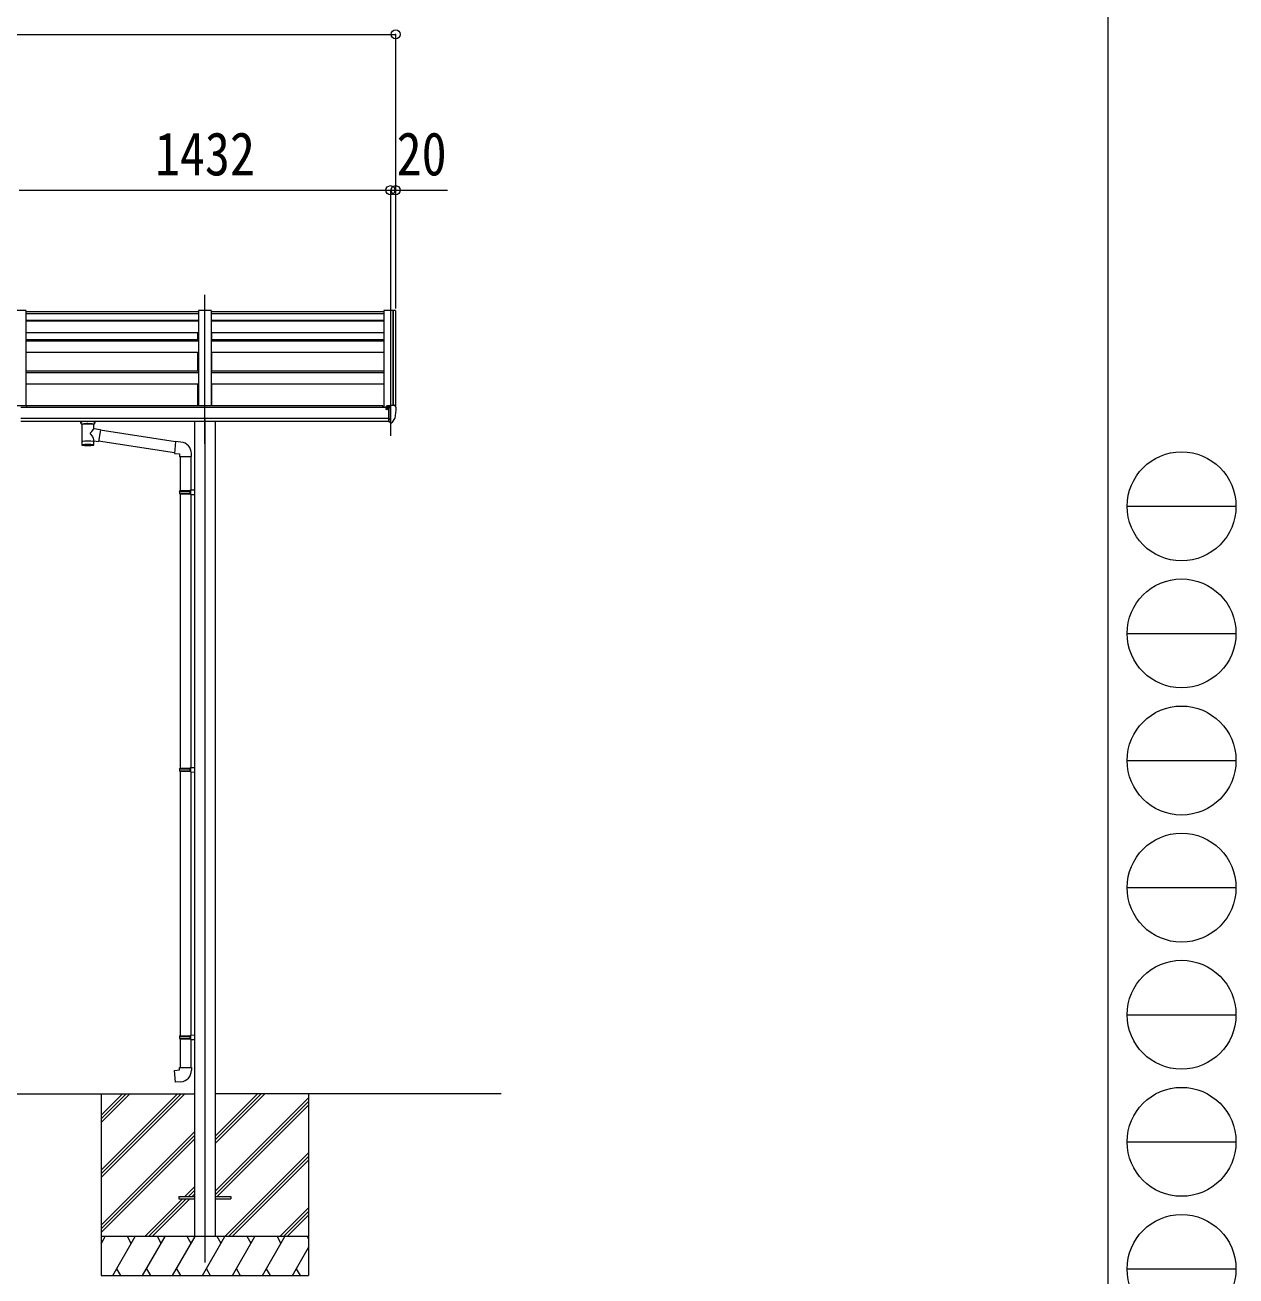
# Model space of a CAD drawing. Units: millimetres at full size. Extents: x -9783 to 9892, y -6828 to 6752.
# Drawn here: x 5221 to 9892, y -4230 to 592 of the extents above; entities that cross this region are included whole.
import ezdxf
from ezdxf.enums import TextEntityAlignment as Align

# ---------------------------------------------------------------- set-up
doc = ezdxf.new("R2010")
doc.units = ezdxf.units.MM
doc.header["$LTSCALE"] = 35
doc.header["$PDMODE"] = 32
doc.header["$PDSIZE"] = 35
for name, color, linetype, lineweight in [('0-0_0', 7, 'Continuous', 9), ('0-1_本体', 4, 'Continuous', 9), ('0-2_部品', 7, 'Continuous', 9), ('0-8_PARTS2', 2, 'Continuous', 9), ('0-A_寸法', 6, 'Continuous', 9), ('F-0_240', 7, 'Continuous', 9)]:
    doc.layers.add(name, color=color, linetype=linetype, lineweight=lineweight)
doc.styles.add('ＭＳ ゴシック', font='')
doc.styles.get('ＭＳ ゴシック').set_extended_font_data('MS Gothic')

msp = doc.modelspace()

# ---------------------------------------------------------------- linework, layer by layer
at = {"layer": '0-0_0'}
for p, q in [((4182.26, -3528.41), (5875.26, -3528.41)), ((5514.76, -3528.43), (5514.76, -4228.43)), ((5514.76, -3822.6), (5808.94, -3528.43)), ((5514.76, -3836.75), (5823.09, -3528.43)), ((5514.76, -3850.89), (5837.23, -3528.43)), ((5514.76, -3638.76), (5625.1, -3528.43)), ((5514.76, -3624.62), (5610.95, -3528.43)), ((5514.76, -3610.47), (5596.81, -3528.43)), ((7058.24, -3528.43), (5954.26, -3528.43)), ((5954.26, -3719.76), (6145.6, -3528.43)), ((5954.26, -3705.61), (6131.45, -3528.43)), ((5954.26, -3691.47), (6117.31, -3528.43)), ((5954.26, -3903.6), (6314.76, -3543.11)), ((5954.26, -3917.75), (6314.76, -3557.25)), ((6314.76, -3528.43), (6314.76, -4228.43)), ((5962.22, -3923.93), (6314.76, -3571.39)), ((5514.76, -4034.74), (5875.26, -3674.24)), ((5514.76, -4048.88), (5875.26, -3688.38)), ((5514.76, -4063.02), (5875.26, -3702.52)), ((5991.57, -4078.43), (6314.76, -3755.24)), ((6005.71, -4078.43), (6314.76, -3769.38)), ((6019.86, -4078.43), (6314.76, -3783.52)), ((5837.71, -3923.93), (5875.26, -3886.37)), ((5851.85, -3923.93), (5875.26, -3900.51)), ((5683.21, -4078.43), (5828.71, -3932.93)), ((5697.35, -4078.43), (5842.85, -3932.93)), ((5711.49, -4078.43), (5856.99, -3932.93)), ((5865.99, -3923.93), (5875.26, -3914.65)), ((6203.71, -4078.43), (6314.76, -3967.37)), ((6217.85, -4078.43), (6314.76, -3981.51)), ((6231.99, -4078.43), (6314.76, -3995.65)), ((6314.76, -4078.43), (5514.76, -4078.43)), ((5514.76, -4105.93), (5530.64, -4078.43)), ((5559.51, -4228.43), (5646.11, -4078.43)), ((5631.11, -4104.41), (5616.11, -4078.43)), ((5674.98, -4228.43), (5761.58, -4078.43)), ((5746.58, -4104.41), (5731.58, -4078.43)), ((5790.45, -4228.43), (5877.05, -4078.43)), ((5862.05, -4104.41), (5847.05, -4078.43)), ((5905.92, -4228.43), (5992.52, -4078.43)), ((5977.52, -4104.41), (5962.52, -4078.43)), ((6021.39, -4228.43), (6107.99, -4078.43)), ((6092.99, -4104.41), (6077.99, -4078.43)), ((6136.86, -4228.43), (6223.46, -4078.43)), ((6193.46, -4078.43), (6208.46, -4104.41)), ((6308.93, -4078.43), (6314.76, -4088.53)), ((6252.33, -4228.43), (6314.76, -4120.29)), ((5514.76, -4228.43), (6314.76, -4228.43)), ((5574.51, -4202.45), (5589.51, -4228.43)), ((5689.98, -4202.45), (5704.98, -4228.43)), ((5805.45, -4202.45), (5820.45, -4228.43)), ((5920.92, -4202.45), (5935.92, -4228.43)), ((6036.39, -4202.45), (6051.39, -4228.43)), ((6151.86, -4202.45), (6166.86, -4228.43)), ((6267.33, -4202.45), (6282.33, -4228.43))]:
    msp.add_line(p, q, dxfattribs=at)
at = {"layer": '0-1_本体'}
for p, q in [((5223.76, -508.36), (5173.76, -508.36)), ((5223.76, -508.36), (5223.76, -875.95)), ((5889.76, -513.49), (5223.76, -513.49)), ((5889.76, -520.56), (5223.76, -520.56)), ((5889.76, -508.36), (5889.76, -875.95)), ((5939.76, -508.36), (5889.76, -508.36)), ((5939.76, -508.36), (5939.76, -875.95)), ((6605.76, -513.49), (5939.76, -513.49)), ((6605.76, -520.56), (5939.76, -520.56)), ((6605.76, -507.76), (6605.76, -882.48)), ((6641.69, -507.97), (6641.06, -509.59)), ((6641.76, -507.85), (6641.76, -872.68)), ((6649.82, -508.18), (6641.98, -507.77)), ((6650.76, -509.07), (6650.77, -879.22)), ((5889.76, -546.87), (5223.76, -546.87)), ((5889.76, -549.43), (5223.76, -549.43)), ((6605.76, -546.87), (5939.76, -546.87)), ((6605.76, -549.43), (5939.76, -549.43)), ((5889.76, -594.17), (5223.76, -594.17)), ((5889.76, -621.15), (5223.76, -621.15)), ((5889.76, -626.1), (5223.76, -626.1)), ((5887.26, -621.15), (5887.26, -594.17)), ((6605.76, -594.17), (5939.76, -594.17)), ((6605.76, -621.15), (5939.76, -621.15)), ((6605.76, -626.1), (5939.76, -626.1)), ((5942.26, -621.15), (5942.26, -594.17)), ((5889.76, -670.29), (5223.76, -670.29)), ((5887.26, -742.06), (5887.26, -670.29)), ((6605.76, -670.29), (5939.76, -670.29)), ((5942.26, -742.06), (5942.26, -670.29)), ((5889.76, -742.06), (5223.76, -742.06)), ((5889.76, -748.86), (5223.76, -748.86)), ((6605.76, -742.06), (5939.76, -742.06)), ((6605.76, -748.86), (5939.76, -748.86)), ((5889.76, -792.41), (5223.76, -792.41)), ((5887.26, -875.95), (5887.26, -792.41)), ((6605.76, -792.41), (5939.76, -792.41)), ((5942.26, -875.95), (5942.26, -792.41)), ((5223.76, -875.95), (5173.76, -875.95)), ((6624.26, -882.48), (5205.27, -882.48)), ((6600.76, -875.95), (5228.76, -875.95)), ((5228.76, -882.48), (5228.76, -875.95)), ((6600.76, -882.48), (6600.76, -875.95)), ((5205.27, -923.88), (6624.26, -923.88)), ((6624.26, -935.73), (5205.27, -935.71)), ((5875.26, -936.02), (5875.26, -4078.43)), ((5954.26, -936.02), (5954.26, -4078.43))]:
    msp.add_line(p, q, dxfattribs=at)
msp.add_lwpolyline([(6641.06, -872.68), (6641.06, -507.76), (6605.76, -507.76)], dxfattribs=at)
msp.add_circle((6616.79, -887.59), 3, dxfattribs=at)
for centre, radius, start, end in [((6641.97, -508.07), 0.301, 87.13321, 158.93673), ((6649.76, -509.18), 1, 6.67014, 87)]:
    msp.add_arc(centre, radius, start, end, dxfattribs=at)
at = {"layer": '0-2_部品'}
for p, q in [((6614.26, -878.54), (6614.26, -882.5)), ((6629.26, -877.38), (6615.26, -877.44)), ((6618.76, -877.42), (6618.76, -875.52)), ((6619.26, -887.61), (6618.96, -887.61)), ((6619.79, -887.61), (6619.26, -887.61)), ((6619.59, -875.11), (6629.26, -874.39)), ((6624.26, -882.43), (6630.76, -882.03)), ((6629.26, -873.61), (6630.76, -873.61)), ((6629.26, -873.61), (6629.26, -879.78)), ((6630.76, -941.19), (6630.76, -872.69)), ((6645.85, -873.26), (6649.92, -879.07)), ((6652.76, -882.06), (6652.76, -882.69)), ((5436.76, -942), (5436.76, -935.88)), ((5440.86, -946.5), (5440.85, -1026.79)), ((5486.66, -964.07), (5486.66, -946.49)), ((5511.89, -967.98), (5486.66, -964.07)), ((5490.76, -942), (5490.76, -935.88)), ((6624.26, -937.99), (6629.76, -937.99)), ((6630.26, -938.99), (6629.76, -937.99)), ((6630.76, -938.99), (6630.26, -938.99)), ((6632.26, -941.1), (6630.76, -941.19)), ((6632.26, -941.1), (6635.97, -940.87)), ((6638.39, -939.38), (6648.13, -924)), ((5486.68, -1026.79), (5486.66, -1010.16)), ((5486.66, -1010.42), (5504.86, -1013.24)), ((5511.89, -967.98), (5504.86, -1013.24)), ((5797.56, -1056.87), (5505.14, -1011.5)), ((5801.22, -1014.93), (5511.57, -970)), ((5822.19, -1015.32), (5801.35, -1013.49)), ((5863.26, -1071.06), (5863.26, -1060.15)), ((5817.26, -1071.06), (5863.26, -1071.06)), ((5819.26, -1071.06), (5819.26, -1202.68)), ((5861.26, -1071.06), (5861.26, -1200.12)), ((5817.26, -1204.68), (5818.26, -1202.68)), ((5817.26, -1204.68), (5861.26, -1204.68)), ((5817.26, -1204.68), (5817.26, -1212.68)), ((5818.26, -1202.68), (5861.26, -1202.68)), ((5856.79, -1204.68), (5856.36, -1202.68)), ((5859.26, -1200.18), (5875.26, -1199.71)), ((5859.26, -1202.18), (5859.26, -1200.18)), ((5859.26, -1202.18), (5861.26, -1202.18)), ((5875.26, -1199.71), (5875.26, -1217.65)), ((5817.26, -1212.68), (5861.26, -1212.68)), ((5817.26, -1212.68), (5818.26, -1214.68)), ((5818.26, -1214.68), (5861.26, -1214.68)), ((5819.26, -1214.68), (5819.26, -2272.53)), ((5859.26, -1217.18), (5859.26, -1215.18)), ((5859.26, -1217.18), (5875.26, -1217.65)), ((5861.26, -1217.24), (5861.26, -2269.97)), ((5817.26, -2274.53), (5818.26, -2272.53)), ((5817.26, -2274.53), (5861.26, -2274.53)), ((5817.26, -2274.53), (5817.26, -2282.53)), ((5817.26, -2282.53), (5861.26, -2282.53)), ((5817.26, -2282.53), (5818.26, -2284.53)), ((5818.26, -2272.53), (5861.26, -2272.53)), ((5818.26, -2284.53), (5861.26, -2284.53)), ((5819.26, -2284.53), (5819.26, -3304.03)), ((5856.79, -2274.53), (5856.36, -2272.53)), ((5859.26, -2270.03), (5875.26, -2269.56)), ((5859.26, -2272.03), (5859.26, -2270.03)), ((5859.26, -2272.03), (5861.26, -2272.03)), ((5859.26, -2287.03), (5859.26, -2285.03)), ((5859.26, -2287.03), (5875.26, -2287.5)), ((5861.26, -2287.09), (5861.26, -3301.47)), ((5875.26, -2269.56), (5875.26, -2287.5)), ((5817.26, -3306.03), (5818.26, -3304.03)), ((5817.26, -3306.03), (5861.26, -3306.03)), ((5817.26, -3306.03), (5817.26, -3314.03)), ((5817.26, -3314.03), (5861.26, -3314.03)), ((5817.26, -3314.03), (5818.26, -3316.03)), ((5818.26, -3304.03), (5861.26, -3304.03)), ((5818.26, -3316.03), (5861.26, -3316.03)), ((5819.26, -3316.03), (5819.26, -3426.03)), ((5856.79, -3306.03), (5856.36, -3304.03)), ((5859.26, -3301.53), (5875.26, -3301.06)), ((5859.26, -3303.53), (5859.26, -3301.53)), ((5859.26, -3303.53), (5861.26, -3303.53)), ((5859.26, -3318.53), (5859.26, -3316.53)), ((5859.26, -3318.53), (5875.26, -3319)), ((5861.26, -3318.59), (5861.26, -3426.03)), ((5875.26, -3301.06), (5875.26, -3319)), ((5817.26, -3426.03), (5863.26, -3426.03)), ((5817.26, -3436.03), (5817.26, -3426.03)), ((5863.26, -3426.03), (5863.26, -3436.94))]:
    msp.add_line(p, q, dxfattribs=at)
at = {"layer": '0-2_部品', "color": 4}
for p, q in [((5814.76, -3923.92), (5875.26, -3923.92)), ((5814.76, -3923.92), (5814.76, -3932.92)), ((5814.76, -3932.92), (5875.26, -3932.92)), ((5954.26, -3923.92), (6014.76, -3923.92)), ((5954.26, -3932.92), (6014.76, -3932.92)), ((6014.76, -3923.92), (6014.76, -3932.92))]:
    msp.add_line(p, q, dxfattribs=at)
at = {"layer": '0-2_部品'}
for points in [[(6614.26, -885.99), (6614.26, -887.61), (6613.79, -887.61)], [(6618.96, -886.42), (6618.96, -887.61), (6614.26, -887.61)], [(6619.59, -875.11), (6619.42, -875.13), (6619.26, -875.16), (6619.12, -875.2), (6619, -875.25), (6618.9, -875.31), (6618.82, -875.38), (6618.78, -875.45), (6618.76, -875.52)], [(6624.26, -937.99), (6624.26, -879.78), (6629.26, -879.78)], [(6630.76, -872.69), (6642.76, -872.69), (6645.1, -872.84)], [(5436.8, -942.06), (5436.78, -941.7), (5437.03, -940.74), (5437.55, -939.86), (5438.35, -939.02), (5439.46, -938.22), (5440.86, -937.5)], [(5436.8, -941.94), (5436.78, -942.3), (5437.03, -943.26), (5437.55, -944.14), (5438.35, -944.98), (5439.46, -945.78), (5440.86, -946.5)], [(5486.66, -937.51), (5486.9, -937.61), (5488.25, -938.34), (5489.37, -939.19), (5490.12, -940.05), (5490.58, -940.95), (5490.75, -941.84)], [(5486.66, -946.49), (5486.9, -946.4), (5488.25, -945.66), (5489.37, -944.81), (5490.12, -943.95), (5490.58, -943.05), (5490.75, -942.16)], [(6630.76, -927.3), (6627.6, -926.89), (6624.26, -926.47)], [(5801.35, -1013.49), (5797.34, -1059.32), (5817.26, -1061.06), (5817.26, -1071.06)], [(5856.79, -1204.68), (5856.79, -1212.68), (5856.36, -1214.68)], [(5859.26, -1215.18), (5861.26, -1215.18), (5861.26, -1202.18)], [(5856.79, -2274.53), (5856.79, -2282.53), (5856.36, -2284.53)], [(5859.26, -2285.03), (5861.26, -2285.03), (5861.26, -2272.03)], [(5856.79, -3306.03), (5856.79, -3314.03), (5856.36, -3316.03)], [(5859.26, -3316.53), (5861.26, -3316.53), (5861.26, -3303.53)], [(5822.19, -3481.77), (5801.35, -3483.59), (5797.34, -3437.77), (5817.26, -3436.03)]]:
    msp.add_lwpolyline(points, dxfattribs=at)
for centre, radius, start, end in [((6616.76, -887.61), 2.5, 28.35764, 180), ((6616.76, -887.61), 2.5, 0, 28.35764), ((6645.04, -873.83), 1, 35, 86.5), ((6460.27, -882.69), 192.49, 347.8767, 359.9992), ((6649.76, -882.06), 3, 0, 87), ((5453.83, -987.22), 51.38, 92.46126, 104.61963), ((5473.72, -987.22), 51.38, 75.38037, 87.53874), ((6635.79, -937.88), 3, 273.5, 330), ((6645.54, -922.5), 3, 330, 348.16652), ((5818.26, -1060.15), 45, 0, 85), ((5818.26, -3436.94), 45, 275, 0)]:
    msp.add_arc(centre, radius, start, end, dxfattribs=at)
for centre, major_axis, ratio, start_param, end_param in [((6615.26, -878.54), (0.02, 1.1), 0.906239, 0.0206394, 1.5914357), ((5463.76, -947.69), (-22.91, -0.42), 0.072511, 4.711586, 6.2823824), ((5463.79, -946.06), (-22.91, -0.42), 0.072511, 4.711586, 6.2823824), ((5463.74, -946.07), (22.92, -0.42), 0.07247, 0.0008089, 1.5716053), ((5463.74, -947.69), (22.92, -0.42), 0.07247, 0.0008089, 1.5716053), ((5466.32, -986.27), (20.32, 22.25), 0.045535, 4.9756507, 6.2441899), ((5474.76, -942), (16, 0), 0.361356, 0, 0.0194874), ((5474.76, -942), (16, 0), 0.361356, 6.2636979, 6.2831853), ((5463.76, -1014.35), (22.91, 0), 0.122865, 6.2831853, 9.424778), ((5463.76, -983.63), (-22.81, 26.62), 0.234429, 3.1563334, 4.5976381), ((5463.76, -1026.79), (22.92, 0), 0.101955, 6.2829723, 9.4248207), ((5463.76, -1026.79), (22.92, 0), 0.101955, 3.1415499, 6.2833984)]:
    msp.add_ellipse(centre, major_axis=major_axis, ratio=ratio, start_param=start_param, end_param=end_param, dxfattribs=at)
at = {"layer": '0-8_PARTS2'}
for p, q in [((5914.76, -1022.22), (5914.76, -448.16)), ((6630.76, -472.72), (6630.76, -992)), ((5914.76, -928.43), (5914.76, -4178.43))]:
    msp.add_line(p, q, dxfattribs=at)
at = {"layer": '0-A_寸法'}
for p, q in [((166.77, 556.34), (6650.76, 556.34)), ((6650.76, 556.34), (6650.76, -44.52)), ((5198.76, -44.52), (6630.76, -44.52)), ((6630.76, -44.52), (6630.76, -500.09)), ((6630.76, -44.52), (6650.76, -44.52)), ((6650.76, -44.52), (6650.76, -500.09)), ((6650.76, -44.52), (6850.76, -44.52))]:
    msp.add_line(p, q, dxfattribs=at)
for p in [(6650.76, 556.34), (6630.76, -44.52), (6650.76, -44.52)]:
    msp.add_point(p, dxfattribs=at)
at = {"layer": 'F-0_240', "color": 5}
msp.add_line((9396.97, 6751.9), (9396.97, -6828.1), dxfattribs=at)
at = {"layer": 'F-0_240', "color": 4}
for p, q in [((9471.77, -1263.1), (9891.77, -1263.1)), ((9471.77, -1753.1), (9891.77, -1753.1)), ((9471.77, -2243.1), (9891.77, -2243.1)), ((9471.77, -2733.1), (9891.77, -2733.1)), ((9471.77, -3223.1), (9891.77, -3223.1)), ((9471.77, -3713.1), (9891.77, -3713.1)), ((9471.77, -4203.1), (9891.77, -4203.1))]:
    msp.add_line(p, q, dxfattribs=at)
for centre in [(9681.77, -1263.1), (9681.77, -1753.1), (9681.77, -2243.1), (9681.77, -2733.1), (9681.77, -3223.1), (9681.77, -3713.1), (9681.77, -4203.1)]:
    msp.add_circle(centre, 210, dxfattribs=at)

# ---------------------------------------------------------------- texts
at = {"layer": '0-A_寸法', "color": 7, "style": 'ＭＳ ゴシック', "width": 0.85}
for s, p in [('1432', (5722.26, -37.52)), ('20', (6654.51, -37.52))]:
    msp.add_text(s, height=166.8, dxfattribs=at).set_placement(p, align=Align.BOTTOM_LEFT)

doc.saveas('drawing.dxf')
